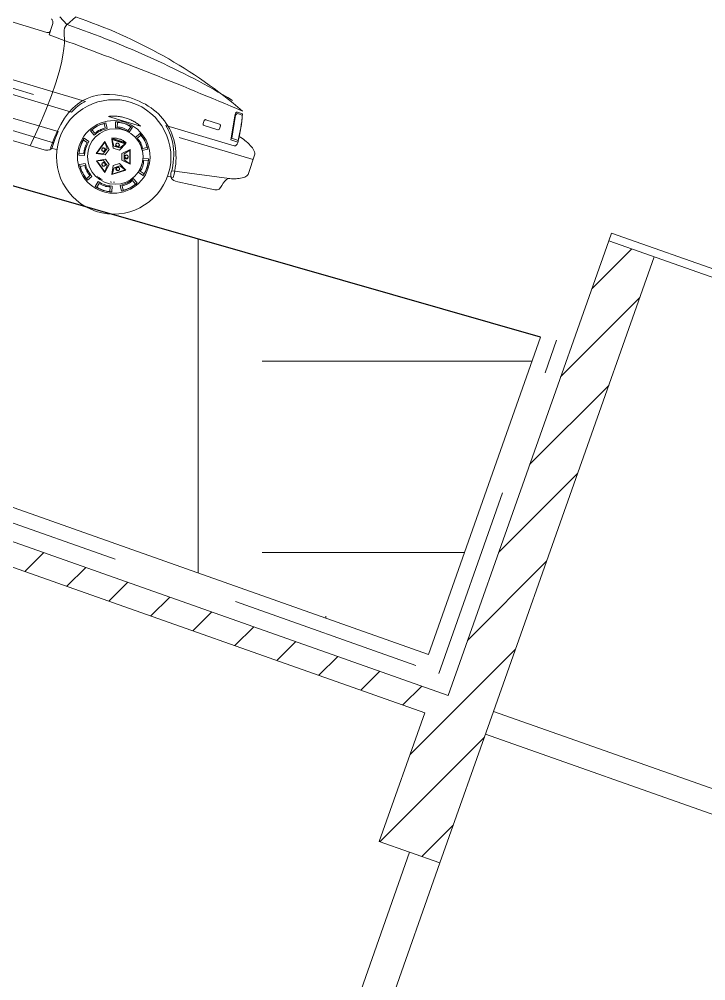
# Model space of a CAD drawing. Header units: centimetres. Extents: x -38353 to 28366, y -42745 to 17597.
# Drawn here: x -825 to -398, y -482 to 117 of the extents above; entities that cross this region are included whole.
import ezdxf

# ---------------------------------------------------------------- set-up
doc = ezdxf.new("R2010")
doc.units = ezdxf.units.CM
doc.header["$LTSCALE"] = 500
doc.linetypes.add('Overhead', pattern=[0.396875, 0.238125, -0.15875])
for name, color, linetype, lineweight in [('0-1', 250, 'Continuous', 9), ('A-DETL-GENF-2', 250, 'Continuous', 9), ('A-DETL-GENF-3', 55, 'Continuous', 9), ('A-DETL-MEDM', 33, 'Continuous', 9), ('A-DETL-THIN', 151, 'Continuous', 9), ('A-DETL-WIDE', 214, 'Continuous', 25), ('A-FLOR-1', 192, 'Continuous', 18), ('A-FLOR-OVHD', 1, 'Overhead', 9), ('A-WALL', 113, 'Continuous', 9), ('A-WALL-PATT', 111, 'Continuous', 9), ('araba19_dwg-1', 250, 'Continuous', 9)]:
    doc.layers.add(name, color=color, linetype=linetype, lineweight=lineweight)
pattern_1 = [(44.9998, (-3531.306, -533.012), (-17.6776, 17.67773), [])]

# ---------------------------------------------------------------- blocks, each defined once
blk = doc.blocks.new('araba19_dwg-V232-C vaziyet')
at = {"layer": '0-1'}
for p, q in [((-723.03, 4771.57), (-675.09, 4774.02)), ((-909.95, 4762), (-817.29, 4766.51)), ((-685.12, 4757.82), (-720.17, 4750.52)), ((-983.45, 4732.78), (-795.57, 4742.39))]:
    blk.add_line(p, q, dxfattribs=at)
at = {"layer": '0-1', "flags": 128}
for points in [[(-1012.81, 4797.87), (-822.33, 4805.75), (-821.91, 4805.83), (-821.55, 4805.91), (-821.2, 4806.04), (-820.97, 4806.29), (-820.74, 4806.54), (-820.64, 4806.85), (-820.54, 4807.21), (-820.56, 4807.63), (-820.71, 4812.24), (-820.8, 4812.72), (-821, 4813.13), (-821.19, 4813.48), (-821.45, 4813.83), (-821.77, 4814.17), (-822.08, 4814.46), (-822.45, 4814.74)], [(-817.97, 4817.59), (-812.18, 4814.51), (-812.66, 4813.16), (-812.78, 4811.96), (-812.6, 4810.71), (-812.12, 4809.35), (-811.5, 4807.7), (-810.74, 4805.64), (-809.84, 4803.1), (-808.97, 4799.9), (-808.18, 4795.86), (-807.47, 4791.03), (-806.89, 4785.12), (-806.55, 4778.05), (-806.52, 4769.72), (-806.78, 4759.98), (-807.5, 4748.67), (-808.63, 4735.78)], [(-808.76, 4820.73), (-812.13, 4814.57), (-808.47, 4814.56), (-804.8, 4814.56), (-801.2, 4814.55), (-797.54, 4814.48), (-793.94, 4814.41), (-790.27, 4814.34), (-786.67, 4814.22), (-783.06, 4814.09), (-779.46, 4813.96), (-775.91, 4813.77), (-772.3, 4813.58), (-768.75, 4813.39), (-765.2, 4813.13), (-761.64, 4812.88), (-758.09, 4812.57), (-754.54, 4812.32), (-751.04, 4811.94), (-747.49, 4811.63), (-743.99, 4811.26), (-740.49, 4810.88), (-736.99, 4810.45), (-733.55, 4810.01), (-730.05, 4809.58), (-726.61, 4809.08), (-723.16, 4808.58), (-719.72, 4808.03), (-716.27, 4807.47), (-712.88, 4806.91), (-709.49, 4806.29), (-706.1, 4805.67), (-702.72, 4805.05), (-699.32, 4804.37)], [(-820.43, 4807.52), (-820.36, 4804.76), (-816.28, 4804.77), (-812.2, 4804.73), (-808.06, 4804.68), (-803.97, 4804.64), (-799.95, 4804.59), (-795.87, 4804.54), (-791.79, 4804.49), (-787.7, 4804.39), (-783.68, 4804.28), (-779.6, 4804.23), (-775.57, 4804.06), (-771.54, 4803.95), (-767.46, 4803.85), (-763.43, 4803.74), (-759.4, 4803.57), (-755.38, 4803.4), (-751.35, 4803.29), (-747.32, 4803.12), (-743.3, 4802.95), (-739.32, 4802.72), (-735.3, 4802.55), (-731.27, 4802.38), (-727.24, 4802.15), (-723.27, 4801.98), (-719.24, 4801.75), (-715.27, 4801.58), (-711.24, 4801.35), (-707.27, 4801.12), (-703.24, 4800.89), (-699.27, 4800.65), (-695.24, 4800.42), (-691.26, 4800.19)], [(-721.74, 4746.46), (-718.08, 4746.85), (-718.3, 4748.99), (-718.58, 4751.08), (-718.98, 4753.1), (-719.43, 4755.12), (-719.94, 4757.08), (-720.57, 4758.97), (-721.26, 4760.79), (-722, 4762.56), (-722.81, 4764.32), (-723.73, 4766.02), (-724.7, 4767.65), (-725.74, 4769.16), (-726.83, 4770.67), (-728.04, 4772.11), (-729.24, 4773.49), (-730.56, 4774.75), (-732, 4776), (-733.43, 4777.14), (-734.99, 4778.26), (-736.59, 4779.27), (-738.26, 4780.15), (-739.98, 4781.03), (-741.75, 4781.78), (-743.65, 4782.47), (-745.59, 4783.04), (-747.54, 4783.55), (-749.66, 4783.99), (-751.77, 4784.31), (-753.95, 4784.57), (-756.23, 4784.7), (-758.51, 4784.77), (-760.91, 4784.72), (-765.14, 4784.16), (-769.13, 4783.37), (-772.8, 4782.35), (-776.28, 4781.05), (-779.44, 4779.46), (-782.42, 4777.64), (-785.07, 4775.41), (-787.41, 4772.9), (-789.56, 4770.04), (-791.38, 4766.77), (-792.89, 4763.16), (-794.14, 4759.14), (-795.13, 4754.72), (-795.8, 4749.82), (-796.15, 4744.53), (-796.17, 4738.71), (-792.1, 4739.13)], [(-1003.04, 4762.57), (-785.45, 4773.29), (-786.36, 4772.23), (-787.27, 4771.17), (-788.06, 4770.05), (-788.78, 4768.94), (-789.51, 4767.76), (-790.17, 4766.59), (-790.78, 4765.42), (-791.32, 4764.2), (-991.73, 4754.41)], [(-970.84, 4740.34), (-795.08, 4749.92), (-795.26, 4747.27), (-795.38, 4744.68), (-795.43, 4742.04), (-795.37, 4739.41), (-795.45, 4738.74), (-795.73, 4738.19), (-796.18, 4737.63), (-796.7, 4737.24), (-797.35, 4736.85), (-797.99, 4736.64), (-798.77, 4736.43), (-799.48, 4736.33), (-980.14, 4726.4)], [(-762.73, 4731.83), (-762.97, 4731.88), (-763.09, 4731.94)], [(-762.12, 4731.62), (-761.51, 4731.41), (-759.99, 4731.06), (-759.39, 4730.97)], [(-753.46, 4731.31), (-753.64, 4731.24), (-754.24, 4731.15)], [(-751.57, 4731.94), (-752.16, 4731.67), (-752.22, 4731.67)]]:
    blk.add_lwpolyline(points, dxfattribs=at)
for points in [[(-690.77, 4798.6), (-694.07, 4798.5), (-694.65, 4798.17), (-694.92, 4797.5), (-694.94, 4796.6), (-694.83, 4795.64), (-692.27, 4780.89), (-687.54, 4781.05), (-687.82, 4783.26), (-688.11, 4785.46), (-688.45, 4787.73), (-688.8, 4789.93), (-689.15, 4792.13), (-689.61, 4794.27), (-690.13, 4796.47)], [(-690.61, 4797.76), (-693.61, 4797.68), (-694.13, 4797.42), (-694.35, 4796.87), (-694.37, 4796.03), (-694.27, 4795.19), (-691.97, 4782.04), (-687.71, 4782.12), (-687.98, 4784.09), (-688.26, 4786.11), (-688.53, 4788.08), (-688.86, 4790.05), (-689.2, 4792.01), (-689.59, 4793.97), (-690.04, 4795.87)], [(-710.94, 4787.5), (-702.08, 4787.8), (-701.71, 4787.7), (-701.47, 4787.53), (-701.27, 4787.3), (-701.2, 4786.94), (-701.16, 4784.97), (-701.21, 4784.6), (-701.38, 4784.35), (-701.61, 4784.16), (-701.96, 4784.09), (-710.83, 4783.85), (-711.19, 4783.89), (-711.44, 4784.06), (-711.63, 4784.29), (-711.71, 4784.65), (-711.74, 4786.62), (-711.7, 4786.99), (-711.53, 4787.23), (-711.3, 4787.43)], [(-758.39, 4782.19), (-754.73, 4782.13), (-751.23, 4781.69), (-747.77, 4780.9), (-744.48, 4779.79), (-741.29, 4778.39), (-738.33, 4776.67), (-735.54, 4774.7), (-732.91, 4772.48), (-730.52, 4770.07), (-728.41, 4767.35), (-726.54, 4764.5), (-724.95, 4761.4), (-723.66, 4758.22), (-722.66, 4754.85), (-722.01, 4751.34), (-721.72, 4747.69), (-721.79, 4744.03), (-722.22, 4740.53), (-723.02, 4737.07), (-724.12, 4733.78), (-725.53, 4730.59), (-727.25, 4727.63), (-729.22, 4724.84), (-731.43, 4722.22), (-733.84, 4719.82), (-736.56, 4717.71), (-739.41, 4715.84), (-742.51, 4714.25), (-745.7, 4712.96), (-749.07, 4711.96), (-752.58, 4711.31), (-756.22, 4711.02), (-759.89, 4711.09), (-763.39, 4711.52), (-766.84, 4712.32), (-770.14, 4713.42), (-773.32, 4714.83), (-776.28, 4716.55), (-779.08, 4718.52), (-781.7, 4720.74), (-784.1, 4723.14), (-786.2, 4725.86), (-788.08, 4728.71), (-789.67, 4731.82), (-790.96, 4735), (-791.96, 4738.37), (-792.6, 4741.88), (-792.9, 4745.52), (-792.83, 4749.19), (-792.4, 4752.68), (-791.6, 4756.14), (-790.5, 4759.44), (-789.09, 4762.62), (-787.36, 4765.58), (-785.4, 4768.38), (-783.18, 4771), (-780.78, 4773.39), (-778.06, 4775.5), (-775.2, 4777.38), (-772.1, 4778.97), (-768.92, 4780.26), (-765.55, 4781.26), (-762.04, 4781.9)], [(-733.25, 4775.89), (-688.9, 4778.04), (-688.25, 4778.26), (-687.85, 4778.81), (-687.59, 4779.61), (-687.52, 4780.57), (-687.57, 4781.65), (-687.74, 4782.72), (-687.85, 4783.74), (-688.01, 4784.63), (-687.04, 4784.37), (-686.01, 4784.12), (-684.91, 4783.81), (-683.81, 4783.45), (-682.78, 4783.08), (-681.68, 4782.65), (-680.63, 4782.16), (-679.65, 4781.66), (-678.72, 4781.11), (-677.86, 4780.55), (-677.11, 4779.98), (-676.42, 4779.36), (-675.91, 4778.72), (-675.46, 4778.08), (-675.19, 4777.44), (-675.1, 4776.78), (-674.77, 4764.86), (-674.8, 4764.19), (-675.01, 4763.58), (-675.34, 4762.97), (-675.8, 4762.41), (-676.31, 4761.9), (-676.95, 4761.33), (-677.64, 4760.88), (-678.46, 4760.42), (-679.28, 4759.96), (-680.16, 4759.56), (-681.04, 4759.16), (-681.99, 4758.81), (-682.87, 4758.53), (-683.82, 4758.19), (-684.7, 4757.9), (-685.53, 4757.68), (-686.51, 4756.68), (-687.16, 4755.33), (-687.57, 4753.81), (-687.92, 4752.29), (-688.27, 4750.84), (-688.81, 4749.55), (-689.73, 4748.67), (-691.08, 4748.18), (-714.46, 4745.22), (-715.96, 4745.15), (-717.16, 4745.27), (-718.07, 4745.47), (-718.87, 4745.85), (-719.44, 4746.36), (-719.83, 4747.06), (-720.11, 4747.89), (-720.34, 4748.9), (-720.51, 4751.35), (-720.86, 4753.67), (-721.27, 4755.87), (-721.78, 4757.89), (-722.36, 4759.9), (-722.98, 4761.73), (-723.79, 4763.49), (-724.58, 4765.14), (-725.5, 4766.71), (-726.41, 4768.23), (-727.44, 4769.62), (-728.52, 4771.01), (-729.66, 4772.28), (-730.8, 4773.54), (-732, 4774.75)], [(-757.96, 4769.2), (-755.67, 4769.12), (-753.44, 4768.87), (-751.26, 4768.37), (-749.13, 4767.69), (-747.16, 4766.77), (-745.25, 4765.72), (-743.45, 4764.42), (-741.83, 4763.06), (-740.31, 4761.45), (-738.97, 4759.78), (-737.74, 4757.91), (-736.75, 4755.98), (-735.93, 4753.92), (-735.29, 4751.79), (-734.89, 4749.59), (-734.72, 4747.26), (-734.79, 4744.97), (-735.04, 4742.74), (-735.54, 4740.56), (-736.22, 4738.43), (-737.15, 4736.46), (-738.2, 4734.55), (-739.49, 4732.75), (-740.86, 4731.13), (-742.46, 4729.61), (-744.14, 4728.27), (-746, 4727.04), (-747.94, 4726.05), (-750, 4725.24), (-752.13, 4724.59), (-754.33, 4724.19), (-756.66, 4724.02), (-758.94, 4724.09), (-761.17, 4724.35), (-763.36, 4724.84), (-765.49, 4725.52), (-767.45, 4726.45), (-769.36, 4727.5), (-771.16, 4728.79), (-772.79, 4730.22), (-774.3, 4731.77), (-775.64, 4733.44), (-776.87, 4735.3), (-777.86, 4737.24), (-778.68, 4739.3), (-779.32, 4741.43), (-779.73, 4743.62), (-779.9, 4745.96), (-779.82, 4748.24), (-779.57, 4750.47), (-779.07, 4752.66), (-778.4, 4754.79), (-777.47, 4756.75), (-776.42, 4758.66), (-775.12, 4760.46), (-773.7, 4762.09), (-772.15, 4763.6), (-770.48, 4764.94), (-768.61, 4766.17), (-766.68, 4767.16), (-764.62, 4767.98), (-762.49, 4768.62), (-760.29, 4769.03)], [(-747.98, 4770.15), (-748.59, 4770.36), (-749.14, 4770.57), (-749.75, 4770.78), (-750.36, 4771), (-750.97, 4771.15), (-751.64, 4771.29), (-752.24, 4771.45), (-752.91, 4771.59), (-753.51, 4771.69), (-754.18, 4771.78), (-754.84, 4771.86), (-755.51, 4771.89), (-756.17, 4771.92), (-756.83, 4771.95), (-757.49, 4771.98), (-758.15, 4771.95), (-758.87, 4771.91), (-759.58, 4771.88), (-760.3, 4771.79), (-760.96, 4771.69), (-761.67, 4771.6), (-762.38, 4771.45), (-763.04, 4771.29), (-763.69, 4771.14), (-764.4, 4770.99), (-765.05, 4770.78), (-765.7, 4770.57), (-766.35, 4770.3), (-766.94, 4770.09), (-767.59, 4769.82), (-768.23, 4769.55), (-768.82, 4769.22)], [(-763.46, 4767.49), (-762.75, 4767.71), (-762.09, 4767.86), (-761.38, 4768.01), (-760.72, 4768.11), (-760.07, 4768.2), (-759.35, 4768.29), (-758.7, 4768.32), (-758.04, 4768.35), (-757.32, 4768.38), (-756.66, 4768.36), (-756, 4768.33), (-755.27, 4768.24), (-754.55, 4768.22), (-753.88, 4768.07), (-753.16, 4767.98), (-752.43, 4767.84), (-753.29, 4764.32), (-754.44, 4764.56), (-755.64, 4764.69), (-756.79, 4764.75), (-757.93, 4764.76), (-759.13, 4764.7), (-760.2, 4764.53), (-761.33, 4764.3), (-762.39, 4764.01)], [(-762.26, 4767.61), (-761.2, 4767.9), (-760.12, 4768.07), (-759.11, 4768.24), (-758.03, 4768.29), (-756.95, 4768.28), (-755.87, 4768.22), (-754.78, 4768.03), (-753.63, 4767.84), (-754.28, 4765.11), (-755.19, 4765.31), (-756.16, 4765.38), (-757.06, 4765.46), (-757.96, 4765.48), (-758.86, 4765.43), (-759.75, 4765.27), (-760.58, 4765.11), (-761.41, 4764.89)], [(-776.4, 4757.04), (-775.68, 4758.28), (-774.95, 4759.39), (-774.1, 4760.45), (-773.19, 4761.45), (-772.27, 4762.4), (-771.24, 4763.29), (-770.08, 4764.18), (-768.92, 4765.02), (-767.03, 4761.93), (-768.02, 4761.22), (-768.95, 4760.51), (-769.87, 4759.75), (-770.67, 4758.93), (-771.41, 4758.06), (-772.09, 4757.19), (-772.7, 4756.26), (-773.26, 4755.27)], [(-775.66, 4757.92), (-775.11, 4758.9), (-774.55, 4759.77), (-773.87, 4760.64), (-773.19, 4761.4), (-772.38, 4762.15), (-771.58, 4762.85), (-770.71, 4763.55), (-769.78, 4764.2), (-768.29, 4761.81), (-769.04, 4761.29), (-769.8, 4760.72), (-770.49, 4760.08), (-771.11, 4759.45), (-771.75, 4758.82), (-772.25, 4758.08), (-772.75, 4757.34), (-773.2, 4756.59)], [(-746.87, 4765.7), (-745.64, 4764.98), (-744.52, 4764.19), (-743.46, 4763.4), (-742.46, 4762.49), (-741.45, 4761.52), (-740.56, 4760.48), (-739.73, 4759.38), (-738.9, 4758.16), (-741.98, 4756.27), (-742.69, 4757.26), (-743.4, 4758.18), (-744.16, 4759.11), (-744.98, 4759.91), (-745.79, 4760.65), (-746.72, 4761.33), (-747.65, 4761.94), (-748.58, 4762.5)], [(-745.94, 4764.96), (-745.01, 4764.41), (-744.08, 4763.79), (-743.27, 4763.17), (-742.46, 4762.43), (-741.76, 4761.68), (-741.06, 4760.88), (-740.36, 4760.01), (-739.72, 4759.08), (-742.11, 4757.59), (-742.62, 4758.34), (-743.2, 4759.09), (-743.77, 4759.79), (-744.4, 4760.42), (-745.09, 4760.99), (-745.77, 4761.49), (-746.52, 4762), (-747.26, 4762.44)], [(-753.02, 4757.49), (-753.57, 4757.7), (-754.12, 4757.86), (-754.67, 4758.01), (-755.21, 4758.17), (-755.82, 4758.26), (-756.42, 4758.29), (-757.02, 4758.32), (-757.62, 4758.29), (-758.28, 4758.26), (-758.93, 4758.17), (-759.53, 4758.08), (-760.12, 4757.93), (-760.78, 4757.78), (-761.37, 4757.57), (-761.89, 4757.31), (-762.48, 4757.04)], [(-762.1, 4756.58), (-759.46, 4751.54), (-755.39, 4751.68), (-753.06, 4756.89)], [(-761.85, 4756.41), (-759.41, 4752.99), (-755.57, 4753.11), (-753.28, 4756.64)], [(-778.2, 4740.46), (-778.86, 4743.13), (-779.05, 4745.82), (-778.94, 4748.58), (-778.54, 4751.42), (-775.02, 4750.57), (-775.38, 4748.21), (-775.52, 4745.93), (-775.29, 4743.65), (-774.76, 4741.46)], [(-778.31, 4741.66), (-778.83, 4743.73), (-778.99, 4745.82), (-778.91, 4747.98), (-778.6, 4750.22), (-775.87, 4749.57), (-776.14, 4747.69), (-776.17, 4745.89), (-776.03, 4744.16), (-775.59, 4742.44)], [(-768.28, 4745.07), (-762.68, 4745.99), (-761.49, 4749.95), (-765.75, 4753.77)], [(-767.98, 4745.26), (-764.02, 4746.53), (-762.94, 4750.24), (-765.61, 4753.47)], [(-765.89, 4749.14), (-765.67, 4749.57), (-765.32, 4749.83), (-764.91, 4749.97), (-764.43, 4749.93), (-763.99, 4749.71), (-763.68, 4749.37), (-763.54, 4748.89), (-763.57, 4748.41), (-763.79, 4747.98), (-764.14, 4747.72), (-764.61, 4747.58), (-765.1, 4747.62), (-765.53, 4747.84), (-765.78, 4748.19), (-765.92, 4748.66)], [(-757.55, 4755.59), (-757.07, 4755.5), (-756.7, 4755.28), (-756.44, 4754.87), (-756.3, 4754.39), (-756.39, 4753.91), (-756.62, 4753.54), (-756.96, 4753.28), (-757.44, 4753.14), (-757.92, 4753.24), (-758.35, 4753.46), (-758.61, 4753.87), (-758.75, 4754.34), (-758.66, 4754.82), (-758.38, 4755.2), (-758.03, 4755.45)], [(-757.61, 4755.47), (-757.25, 4755.43), (-756.94, 4755.2), (-756.68, 4754.86), (-756.6, 4754.5), (-756.64, 4754.14), (-756.87, 4753.83), (-757.22, 4753.57), (-757.57, 4753.49), (-757.94, 4753.6), (-758.31, 4753.82), (-758.56, 4754.11), (-758.64, 4754.46), (-758.54, 4754.83), (-758.31, 4755.14), (-758.02, 4755.39)], [(-749.27, 4754.31), (-753.28, 4750.22), (-751.9, 4746.38), (-746.23, 4745.75)], [(-749.38, 4753.94), (-751.86, 4750.58), (-750.55, 4746.99), (-746.47, 4745.92)], [(-748.81, 4749.65), (-748.73, 4749.17), (-748.83, 4748.69), (-749.11, 4748.32), (-749.52, 4748.06), (-749.99, 4747.97), (-750.48, 4748.13), (-750.85, 4748.41), (-751.11, 4748.82), (-751.19, 4749.3), (-751.04, 4749.78), (-750.75, 4750.1), (-750.34, 4750.36), (-749.87, 4750.44), (-749.39, 4750.34), (-749.07, 4750.06)], [(-748.93, 4749.7), (-748.91, 4749.28), (-748.96, 4748.92), (-749.18, 4748.61), (-749.53, 4748.41), (-749.89, 4748.34), (-750.25, 4748.44), (-750.56, 4748.66), (-750.76, 4749.02), (-750.84, 4749.43), (-750.74, 4749.8), (-750.51, 4750.11), (-750.22, 4750.3), (-749.81, 4750.38), (-749.44, 4750.28), (-749.13, 4750.06)], [(-736.42, 4752.69), (-735.81, 4750.02), (-735.56, 4747.34), (-735.67, 4744.57), (-736.08, 4741.73), (-739.6, 4742.59), (-739.23, 4744.94), (-739.16, 4747.29), (-739.32, 4749.5), (-739.85, 4751.69)], [(-736.3, 4751.5), (-735.78, 4749.43), (-735.62, 4747.33), (-735.7, 4745.17), (-736.01, 4742.94), (-738.75, 4743.65), (-738.47, 4745.46), (-738.44, 4747.26), (-738.58, 4748.99), (-739.02, 4750.71)], [(-765.82, 4748.96), (-765.66, 4749.33), (-765.31, 4749.59), (-764.95, 4749.72), (-764.59, 4749.68), (-764.29, 4749.52), (-764.03, 4749.17), (-763.89, 4748.82), (-763.94, 4748.45), (-764.1, 4748.09), (-764.44, 4747.83), (-764.8, 4747.69), (-765.16, 4747.74), (-765.53, 4747.9), (-765.72, 4748.25), (-765.86, 4748.6)], [(-759.25, 4735.66), (-758.38, 4741.28), (-761.72, 4743.58), (-766.69, 4740.77)], [(-759.33, 4736.01), (-759.28, 4740.16), (-762.45, 4742.35), (-766.39, 4740.78)], [(-762.36, 4739.17), (-762.67, 4739.52), (-762.87, 4739.93), (-762.83, 4740.41), (-762.68, 4740.84), (-762.33, 4741.15), (-761.86, 4741.35), (-761.38, 4741.38), (-760.95, 4741.16), (-760.63, 4740.81), (-760.43, 4740.4), (-760.41, 4739.92), (-760.63, 4739.49), (-760.98, 4739.18), (-761.45, 4738.97), (-761.92, 4738.95)], [(-762.18, 4739.18), (-762.43, 4739.47), (-762.57, 4739.88), (-762.59, 4740.24), (-762.48, 4740.6), (-762.19, 4740.86), (-761.84, 4741), (-761.42, 4740.95), (-761.05, 4740.79), (-760.8, 4740.5), (-760.66, 4740.15), (-760.64, 4739.79), (-760.81, 4739.42), (-761.09, 4739.17), (-761.45, 4739.03), (-761.81, 4739.02)], [(-747.46, 4741.38), (-752.56, 4743.89), (-755.8, 4741.4), (-754.64, 4735.82)], [(-747.82, 4741.36), (-751.78, 4742.67), (-754.79, 4740.37), (-754.59, 4736.12)], [(-751.75, 4739.49), (-752.16, 4739.29), (-752.64, 4739.27), (-753.06, 4739.37), (-753.44, 4739.71), (-753.7, 4740.12), (-753.72, 4740.6), (-753.56, 4741.03), (-753.28, 4741.4), (-752.81, 4741.6), (-752.34, 4741.68), (-751.91, 4741.52), (-751.53, 4741.18), (-751.33, 4740.77), (-751.31, 4740.29), (-751.47, 4739.87)], [(-751.76, 4739.67), (-752.11, 4739.47), (-752.47, 4739.46), (-752.83, 4739.56), (-753.15, 4739.79), (-753.28, 4740.14), (-753.3, 4740.5), (-753.2, 4740.86), (-752.97, 4741.17), (-752.62, 4741.37), (-752.2, 4741.39), (-751.83, 4741.29), (-751.52, 4741), (-751.39, 4740.65), (-751.37, 4740.29), (-751.47, 4739.98)], [(-767.74, 4727.46), (-768.98, 4728.18), (-770.09, 4728.9), (-771.15, 4729.75), (-772.15, 4730.67), (-773.16, 4731.64), (-774.05, 4732.68), (-774.94, 4733.78), (-775.78, 4734.99), (-772.63, 4736.88), (-771.98, 4735.89), (-771.28, 4734.97), (-770.51, 4734.04), (-769.69, 4733.24), (-768.82, 4732.5), (-767.95, 4731.83), (-767.02, 4731.21), (-766.03, 4730.66)], [(-768.68, 4728.19), (-769.6, 4728.75), (-770.53, 4729.36), (-771.34, 4729.99), (-772.16, 4730.73), (-772.91, 4731.47), (-773.61, 4732.28), (-774.31, 4733.14), (-774.95, 4734.07), (-772.51, 4735.57), (-771.99, 4734.81), (-771.41, 4734.06), (-770.84, 4733.37), (-770.15, 4732.74), (-769.52, 4732.11), (-768.84, 4731.6), (-768.1, 4731.16), (-767.36, 4730.71)], [(-738.21, 4736.17), (-738.93, 4734.94), (-739.66, 4733.83), (-740.51, 4732.7), (-741.36, 4731.71), (-742.34, 4730.76), (-743.37, 4729.87), (-744.53, 4728.97), (-745.69, 4728.14), (-747.58, 4731.23), (-746.59, 4731.94), (-745.67, 4732.64), (-744.74, 4733.4), (-743.94, 4734.22), (-743.2, 4735.1), (-742.53, 4735.97), (-741.91, 4736.9), (-741.36, 4737.89)], [(-738.95, 4735.18), (-739.5, 4734.25), (-740.06, 4733.33), (-740.74, 4732.51), (-741.42, 4731.76), (-742.17, 4731.01), (-742.98, 4730.31), (-743.9, 4729.6), (-744.83, 4728.96), (-746.27, 4731.41), (-745.51, 4731.93), (-744.76, 4732.5), (-744.13, 4733.07), (-743.5, 4733.7), (-742.87, 4734.39), (-742.36, 4735.08), (-741.92, 4735.82), (-741.47, 4736.56)], [(-751.16, 4725.66), (-751.81, 4725.45), (-752.52, 4725.3), (-753.17, 4725.15), (-753.83, 4725.05), (-754.54, 4724.96), (-755.2, 4724.87), (-755.86, 4724.84), (-756.52, 4724.81), (-757.23, 4724.77), (-757.89, 4724.8), (-758.56, 4724.83), (-759.28, 4724.92), (-760, 4724.94), (-760.67, 4725.09), (-761.39, 4725.17), (-762.12, 4725.32), (-761.27, 4728.9), (-760.12, 4728.66), (-758.91, 4728.47), (-757.77, 4728.41), (-756.62, 4728.4), (-755.49, 4728.46), (-754.36, 4728.63), (-753.29, 4728.86), (-752.22, 4729.15)], [(-752.35, 4725.54), (-753.42, 4725.25), (-754.49, 4725.08), (-755.5, 4724.92), (-756.58, 4724.86), (-757.6, 4724.88), (-758.68, 4724.94), (-759.77, 4725.13), (-760.92, 4725.32), (-760.27, 4728.05), (-759.36, 4727.85), (-758.4, 4727.78), (-757.49, 4727.7), (-756.59, 4727.68), (-755.75, 4727.72), (-754.86, 4727.89), (-754.03, 4728.05), (-753.2, 4728.26)]]:
    blk.add_lwpolyline(points, close=True, dxfattribs=at)
at = {"layer": '0-1'}
blk.add_circle((-756.5, 4747.14), 17.27, dxfattribs=at)
blk.add_arc((-802.91, 4507.84), 312.95, 69.0988, 91.07033, dxfattribs=at)

msp = doc.modelspace()

# ---------------------------------------------------------------- hatches: boundary and pattern name
at = {"layer": 'A-DETL-GENF-2'}
h = msp.add_hatch(dxfattribs=at)
h.set_pattern_fill('FP_15', color=256, angle=-19.46221, style=0, pattern_type=2)
h.set_pattern_definition([(360, (-3531.3, -533), (317.501, 317.499), [317.5, -317.5]), (360, (-3531.3, -413.95), (317.501, 317.499), [317.5, -317.5]), (360, (-3531.3, -294.9), (317.501, 317.499), [317.5, -317.5]), (90, (-3491.62, -255.2), (-317.499, 317.501), [317.5, -317.5]), (90, (-3372.56, -255.2), (-317.499, 317.501), [317.5, -317.5]), (90, (-3253.5, -255.2), (-317.499, 317.501), [317.5, -317.5])])
h.paths.add_polyline_path([(3527.36, -1811.36), (3712.09, -1288.61), (29.34, -233.01), (-51.52, -461.82), (14.48, -485.15), (-12.17, -560.58), (1871.24, -1226.13)], flags=0)
h.paths.add_polyline_path([(-570.09, -278.57), (-500.34, -81.19), (-3337.59, 732.06), (-2726.31, 409.14), (-2403.71, 295.14), (-2380.39, 361.14), (-646.23, -251.67)], flags=0)
h.paths.add_polyline_path([(-2587.91, -226.12), (-2536.99, -82), (-2911.61, 50.38), (-4609.76, 947.43), (-4978.9, 1077.88), (-4945.58, 1172.17), (-5314.39, 1302.49), (-5491.92, 800.09), (-2740.36, -172.24)], flags=0)
at = {"layer": 'A-DETL-GENF-3'}
h = msp.add_hatch(dxfattribs=at)
h.set_pattern_fill('FP_13', color=256, angle=-19.46221, style=0, pattern_type=2)
h.set_pattern_definition(pattern_1)
h.paths.add_polyline_path([(-800.69, -2731.92), (-11.04, -497.34), (-105.33, -464.02), (-571.79, -1784.03), (-1326.08, -1517.48), (-1114.5, -918.76), (-1086.22, -928.76), (-1069.56, -881.62), (-805.56, -974.91), (-822.22, -1022.05), (-784.5, -1035.38), (-762.84, -974.09), (-2507.14, -357.7), (-2395.52, -41.84), (-2169.23, -121.81), (-2185.89, -168.95), (-2167.04, -175.61), (-2150.38, -128.47), (-1919.38, -210.1), (-1936.04, -257.24), (-1917.18, -263.91), (-1900.52, -216.76), (-1674.23, -296.73), (-1690.89, -343.87), (-1634.32, -363.86), (-1617.66, -316.72), (-1320.66, -421.67), (-1337.32, -468.82), (-1318.46, -475.48), (-1301.8, -428.34), (-1004.8, -533.29), (-1021.46, -580.43), (-964.89, -600.42), (-948.23, -553.28), (-688.94, -644.91), (-705.6, -692.05), (-667.89, -705.38), (-646.23, -644.09), (-2484.81, 5.62), (-3157.84, -1898.96), (-1484.14, -2490.41)], flags=0)
h.paths.add_polyline_path([(-845, -2557.17), (-1349.43, -2378.92), (-1284.46, -2195.06), (-1218.46, -2218.39), (-1211.79, -2199.53), (-1527.65, -2087.91), (-1331.07, -1531.62), (-1071.79, -1623.25), (-1088.45, -1670.39), (-1069.59, -1677.06), (-1052.93, -1629.91), (-821.93, -1711.54), (-838.59, -1758.69), (-819.73, -1765.35), (-803.07, -1718.21), (-576.78, -1798.17), (-821.41, -2490.41)], flags=0)
h.paths.add_polyline_path([(-1373, -2370.59), (-1599.29, -2290.63), (-1534.32, -2106.77), (-1308.03, -2186.73)], flags=0)
h.paths.add_polyline_path([(-1627.57, -2280.63), (-2231, -2067.39), (-1729.56, -648.39), (-1437.27, -751.67), (-1453.93, -798.82), (-1435.08, -805.48), (-1418.42, -758.34), (-1126.13, -861.62), (-1590.01, -2174.34)], flags=0)
h.paths.add_polyline_path([(-2259.29, -2057.4), (-2485.58, -1977.43), (-2420.61, -1793.57), (-2194.32, -1873.54)], flags=0)
h.paths.add_polyline_path([(-2509.15, -1969.1), (-3013.58, -1790.85), (-2745.37, -1031.85), (-2519.08, -1111.81), (-2535.74, -1158.95), (-2516.88, -1165.62), (-2500.22, -1118.47), (-2269.22, -1200.1), (-2285.88, -1247.25), (-2267.02, -1253.91), (-2250.36, -1206.77), (-1991.08, -1298.39), (-2187.66, -1854.68), (-2503.51, -1743.07), (-2510.18, -1761.92), (-2444.18, -1785.25), (-2469.98, -1858.26)], flags=0)
h.paths.add_polyline_path([(-1986.08, -1284.25), (-2740.37, -1017.7), (-2512.14, -371.84), (-2285.85, -451.81), (-2302.51, -498.95), (-2283.65, -505.61), (-2266.99, -458.47), (-2035.99, -540.1), (-2052.65, -587.24), (-2033.79, -593.91), (-2017.13, -546.76), (-1786.13, -628.4), (-1802.79, -675.54), (-1774.51, -685.53), (-1965.54, -1226.12)], flags=0)
h.paths.add_polyline_path([(-562.93, -408.38), (-529.61, -314.09), (-2368.19, 335.62), (-2408.18, 222.48), (-2313.89, 189.16), (-2278.91, 288.16), (-2052.62, 208.2), (-2080.94, 128.05), (-2062.08, 121.39), (-2033.76, 201.53), (-1802.76, 119.9), (-1831.08, 39.76), (-1812.22, 33.1), (-1783.9, 113.24), (-1557.62, 33.27), (-1585.94, -46.87), (-1529.37, -66.86), (-1501.05, 13.28), (-1204.04, -91.67), (-1232.36, -171.81), (-1213.51, -178.48), (-1185.19, -98.33), (-888.19, -203.29), (-916.51, -283.43), (-859.93, -303.42), (-831.61, -223.28), (-572.33, -314.9), (-600.65, -395.05)], flags=0)
h.paths.add_polyline_path([(-2520.9, -66.51), (-2494.25, 8.92), (-2846.73, 133.48), (-4544.88, 1030.53), (-4926.74, 1165.47), (-4953.39, 1090.05), (-4577.06, 957.06), (-2878.91, 60.01), (-2817.14, 38.18)], flags=0)
h.paths.add_polyline_path([(-2417.28, 226.72), (-2400.62, 273.87), (-2740.23, 393.87), (-3376.9, 730.2), (-3365.23, 763.22), (-3412.37, 779.88), (-3438.42, 706.15), (-2760.34, 347.95)], flags=0)
at = {"layer": 'A-WALL-PATT'}
h = msp.add_hatch(dxfattribs=at)
h.set_pattern_fill('FP_13', color=256, angle=-19.46221, style=0, pattern_type=2)
h.set_pattern_definition(pattern_1)
h.paths.add_polyline_path([(-529.61, -314.09), (-429.66, -31.23), (-457.95, -21.24), (-557.9, -304.09)], flags=0)

# ---------------------------------------------------------------- linework, layer by layer
at = {"layer": 'A-DETL-MEDM'}
for p, q in [((-557.9, -304.09), (-2368.19, 335.62)), ((-831.61, -223.28), (-572.33, -314.9)), ((-572.33, -314.9), (-600.65, -395.05)), ((-562.93, -408.38), (-529.61, -314.09)), ((-600.65, -395.05), (-562.93, -408.38))]:
    msp.add_line(p, q, dxfattribs=at)
at = {"layer": 'A-DETL-THIN'}
for p, q in [((-2380.39, 361.14), (-570.09, -278.57)), ((-570.09, -278.57), (-500.34, -81.19))]:
    msp.add_line(p, q, dxfattribs=at)
at = {"layer": 'A-DETL-WIDE'}
msp.add_line((-500.34, -81.19), (-3337.59, 732.06), dxfattribs=at)
at = {"layer": 'A-FLOR-1'}
for p, q in [((-457.95, -21.24), (-456.28, -16.52)), ((-456.28, -16.52), (24.58, -186.45)), ((22.91, -191.16), (-457.95, -21.24))]:
    msp.add_line(p, q, dxfattribs=at)
at = {"layer": 'A-FLOR-OVHD'}
for p, q in [((-2373.97, 349.3), (-563.68, -290.42)), ((-563.68, -290.42), (-490.39, -83.04))]:
    msp.add_line(p, q, dxfattribs=at)
at = {"layer": 'A-WALL'}
for p, q in [((-457.95, -21.24), (-557.9, -304.09)), ((-529.61, -314.09), (-429.66, -31.23)), ((-529.61, -314.09), (-105.33, -464.02)), ((-110.32, -478.17), (-534.61, -328.23)), ((-581.79, -401.71), (-665.09, -637.43)), ((-646.23, -644.09), (-562.93, -408.38))]:
    msp.add_line(p, q, dxfattribs=at)

# ---------------------------------------------------------------- block references
at = {"layer": 'araba19_dwg-1', "rotation": 340.5377947380724}
msp.add_blockref('araba19_dwg-V232-C vaziyet', (-1633.26, -4696.79), dxfattribs=at)

doc.saveas('drawing.dxf')
